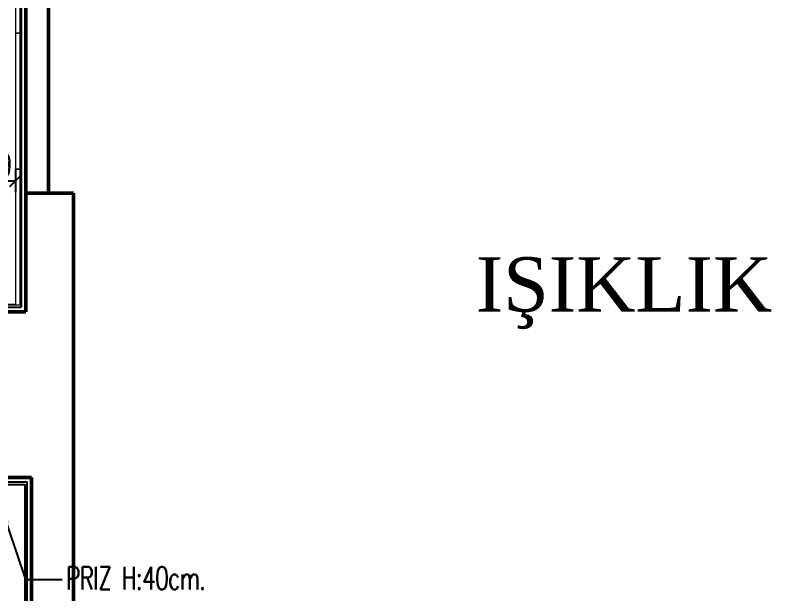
# Model space of a CAD drawing. Header units: millimetres. Extents: x 26282 to 30760, y 1404 to 4574.
# Drawn here: x 27664.7 to 28003.9, y 2658.9 to 2914.3 of the extents above; entities that cross this region are included whole.
import ezdxf

# ---------------------------------------------------------------- set-up
doc = ezdxf.new("R2010")
doc.units = ezdxf.units.MM
doc.header["$LTSCALE"] = 0.25
doc.header["$PDMODE"] = 3
doc.linetypes.add('ACAD_ISO03W100', pattern=[30, 12, -18])
doc.linetypes.add('DUZ', pattern=[0])
for name, color, linetype, lineweight in [('AB-DUV', 4, 'Continuous', 50), ('AB-MERDarka', 8, 'ACAD_ISO03W100', 20), ('ELC_TEXT (3RDF)', 125, 'Continuous', 15), ('ID-ALCIPAN', 124, 'Continuous', 20), ('seramik-wall-vawe', 73, 'DUZ', 15)]:
    doc.layers.add(name, color=color, linetype=linetype, lineweight=lineweight)
for name, color, linetype in [('BOYA (3RDF)', 151, 'Continuous'), ('DIM_RCP (3RDF)', 1, 'Continuous'), ('SIVA (3RDF)', 181, 'Continuous')]:
    doc.layers.add(name, color=color, linetype=linetype)
doc.styles.add('DIMTEXT', font='simplex.shx', dxfattribs={"width": 0.7})
doc.styles.add('K-20', font='simplex.shx', dxfattribs={"width": 0.7})
doc.styles.get("Standard").update_dxf_attribs({"font": 'arial.ttf'})
doc.dimstyles.new('(YP-ZC)D50', dxfattribs={"dimtxt": 10, "dimasz": 5, "dimexe": 5, "dimexo": 0, "dimgap": 2, "dimtad": 1, "dimdec": 1, "dimrnd": 0.5, "dimzin": 9, "dimdsep": 46, "dimtxsty": 'DIMTEXT', "dimblk": 'OBLIQUE', "dimcen": 0.09, "dimclrd": 256, "dimclre": 256, "dimclrt": 256, "dimadec": 0, "dimazin": 0, "dimtfac": 1, "dimtdec": 1, "dimtix": 1, "dimtmove": 2, "dimatfit": 3, "dimldrblk": 'OBLIQUE', "dimfxl": 15, "dimfxlon": 1, "dimtolj": 1, "dimtzin": 0, "dimlwd": -1, "dimlwe": -1, "dimarcsym": 0})
doc.dimstyles.new('ISO-25', dxfattribs={"dimtxt": 2.5, "dimasz": 2.5, "dimexe": 1.25, "dimexo": 0.625, "dimtad": 1, "dimtxsty": 'Standard', "dimcen": 2.5, "dimadec": 0, "dimazin": 0, "dimtfac": 1, "dimtmove": 0, "dimatfit": 3, "dimfxl": 1, "dimarcsym": 0})

# ---------------------------------------------------------------- blocks, each defined once
blk = doc.blocks.new('A$C187D15ED')
at = {"layer": 'ID-ALCIPAN', "ltscale": 0.25}
blk.add_line((8116.46, 2458.71), (8116.46, 2458.72), dxfattribs=at)
at = {"layer": 'AB-MERDarka', "insert": (8297.57, 2602.48), "char_height": 24, "width": 940.7968, "attachment_point": 1}
blk.add_mtext('{\\fTimes New Roman|b0|i0|c162|p18;\\C1;IŞIKLIK}', dxfattribs=at)
blk.add_mtext('{\\fTimes New Roman|b0|i0|c162|p18;\\C1;IŞIKLIK}', dxfattribs=at)
blk.add_mtext('{\\fTimes New Roman|b0|i0|c162|p18;\\C1;IŞIKLIK}', dxfattribs=at)
blk.add_mtext('{\\fTimes New Roman|b0|i0|c162|p18;\\C1;IŞIKLIK}', dxfattribs=at)
blk = doc.blocks.new('_Oblique')
at = {"color": 0, "linetype": 'ByBlock', "lineweight": -2}
blk.add_line((-0.5, -0.5), (0.5, 0.5), dxfattribs=at)
blk = doc.blocks.new('*D201')
at = {"layer": 'Defpoints', "color": 0, "ltscale": 0.25, "transparency": 16777216}
for p in [(27664.78, 2846.39), (27664.78, 2841.18), (27655.78, 2839.17)]:
    blk.add_point(p, dxfattribs=at)
at = {"layer": 'DIM_RCP (3RDF)', "ltscale": 0.25, "transparency": 16777216}
for p, q in [((27664.78, 2846.39), (27664.78, 2836.18)), ((27655.78, 2839.17), (27655.78, 2846.18)), ((27655.78, 2841.18), (27664.78, 2841.18))]:
    blk.add_line(p, q, dxfattribs=at)
at = {"layer": 'DIM_RCP (3RDF)', "ltscale": 0.25, "transparency": 16777216, "xscale": 5, "yscale": 5, "zscale": 5, "rotation": 180}
blk.add_blockref('_Oblique', (27655.78, 2841.18), dxfattribs=at)
at = {"layer": 'DIM_RCP (3RDF)', "ltscale": 0.25, "transparency": 16777216, "xscale": 5, "yscale": 5, "zscale": 5}
blk.add_blockref('_Oblique', (27664.78, 2841.18), dxfattribs=at)
at = {"layer": 'DIM_RCP (3RDF)', "ltscale": 0.25, "transparency": 16777216, "insert": (27660.28, 2848.18), "char_height": 10, "attachment_point": 5, "style": 'DIMTEXT'}
blk.add_mtext('\\A1;9', dxfattribs=at)

msp = doc.modelspace()

# ---------------------------------------------------------------- linework, layer by layer
at = {"layer": 'AB-DUV'}
for p, q in [((27669.283, 2783.39), (27669.283, 2835.735, 4.849)), ((27647.29, 2783.39), (27669.283, 2783.39))]:
    msp.add_line(p, q, dxfattribs=at)
at = {"layer": 'AB-DUV', "ltscale": 100}
msp.add_lwpolyline([(27669.283, 2835.735), (27669.283, 3221.031)], dxfattribs=at)
at = {"layer": 'BOYA (3RDF)'}
msp.add_lwpolyline([(27664.783, 2786.39), (27644.29, 2786.39), (27644.29, 2707.146), (27668.84, 2707.146), (27668.84, 2575.707)], dxfattribs=at)
at = {"layer": 'seramik-wall-vawe', "ltscale": 0.25}
for points in [[(27664.783, 2906.39), (27666.783, 2906.39), (27666.783, 2966.39), (27664.783, 2966.39)], [(27664.783, 2846.39), (27666.783, 2846.39), (27666.783, 2906.39), (27664.783, 2906.39)], [(27664.783, 2786.39), (27666.783, 2786.39), (27666.783, 2846.39), (27664.783, 2846.39)]]:
    msp.add_lwpolyline(points, close=True, dxfattribs=at)
at = {"layer": 'SIVA (3RDF)'}
for p in [(27667.283, 3233.39), (27645.29, 2785.39)]:
    msp.add_line(p, (27667.283, 2785.39), dxfattribs=at)

# ---------------------------------------------------------------- block references
at = {"layer": 'AB-DUV', "ltscale": 100}
msp.add_blockref('A$C187D15ED', (19570.424, 205.028, 5.126), dxfattribs=at)

# ---------------------------------------------------------------- dimensions: what is measured, and where the dimension line sits
at = {"layer": 'DIM_RCP (3RDF)', "ltscale": 0.25}
dim = msp.add_linear_dim(base=(27664.783, 2841.178), p1=(27655.783, 2839.172), p2=(27664.783, 2846.39), dimstyle='(YP-ZC)D50', dxfattribs=at)
dim.commit()
dim.dimension.update_dxf_attribs({"geometry": '*D201', "text_midpoint": (27660.283, 2848.178)})

# ---------------------------------------------------------------- next in the draw order: linework, layer by layer
at = {"layer": 'AB-DUV'}
for p, q in [((27690.283, 2835.735, 4.942), (27669.283, 2835.735, 4.849)), ((27690.283, 2755.425), (27690.283, 2835.735, 4.942)), ((27690.283, 2598.346), (27690.283, 2715.425)), ((27671.84, 2710.146), (27647.29, 2710.146)), ((27671.84, 2598.346), (27671.84, 2710.146))]:
    msp.add_line(p, q, dxfattribs=at)
at = {"layer": 'AB-DUV', "ltscale": 100}
msp.add_lwpolyline([(27679.283, 2835.735), (27679.283, 3221.031)], dxfattribs=at)
at = {"layer": 'AB-DUV'}
msp.add_lwpolyline([(27690.283, 2755.425), (27690.283, 2715.425)], dxfattribs=at)
at = {"layer": 'SIVA (3RDF)'}
msp.add_lwpolyline([(28187.781, 2576.707), (27669.84, 2576.707), (27669.84, 2708.146), (27645.29, 2708.146), (27645.29, 2785.39)], dxfattribs=at)

# ---------------------------------------------------------------- next in the draw order: texts
at = {"layer": 'ELC_TEXT (3RDF)', "insert": (27687.075, 2670.741, 0), "char_height": 10, "attachment_point": 1, "rotation": 359.99975, "style": 'K-20'}
msp.add_mtext_dynamic_manual_height_columns('{\\T0.95;PRIZ H:40cm.}', width=230.89823, gutter_width=12.5, heights=[0], dxfattribs=at)

# ---------------------------------------------------------------- next in the draw order: leaders
at = {"layer": 'ELC_TEXT (3RDF)'}
msp.add_leader([(27657.453, 2699.156, 0), (27669.079, 2665.236, 0), (27685.302, 2665.236, 0)], dimstyle='ISO-25', override={"dimasz": 10, "dimgap": 0.625, "dimtad": 0, "dimfxl": 0.5, "dimfxlon": 1, "dimarcsym": 2}, dxfattribs=at)

doc.saveas('drawing.dxf')
